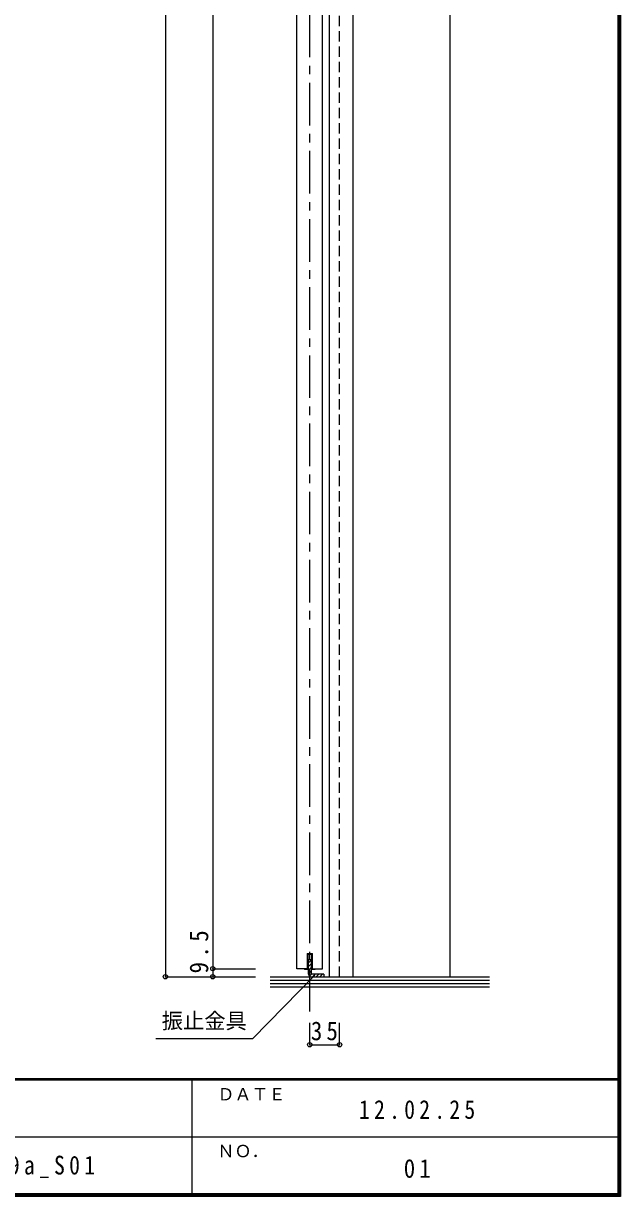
# Model space of a CAD drawing. Units: millimetres at full size, sheet at 1:10; details may follow other scales. Extents: x -1950 to 1950, y -1397 to 1397.
# Drawn here: x 1249 to 1950, y -1397 to -20 of the extents above; entities that cross this region are included whole.
import ezdxf
from ezdxf.enums import TextEntityAlignment as Align

# ---------------------------------------------------------------- set-up
doc = ezdxf.new("R2010")
doc.units = ezdxf.units.MM
doc.header["$LTSCALE"] = 10
doc.header["$PDMODE"] = 32
doc.header["$PDSIZE"] = 5
doc.linetypes.add('CHAIN1', pattern=[8, 5, -1, 1, -1])
doc.linetypes.add('DASHED1', pattern=[1.8, 1.2, -0.6])
for name, color, linetype in [('0-4_枠', 7, 'Continuous'), ('0-7_金物', 7, 'Continuous'), ('0-C_ハッチ', 4, 'Continuous'), ('F-1_枠', 6, 'Continuous'), ('F-A_文字', 7, 'Continuous')]:
    doc.layers.add(name, color=color, linetype=linetype)
doc.styles.add('ＭＳ ゴシック', font='')
doc.styles.get('ＭＳ ゴシック').set_extended_font_data('MS Gothic')

msp = doc.modelspace()

# ---------------------------------------------------------------- linework, layer by layer
at = {"layer": '0-4_枠', "color": 4, "linetype": 'CHAIN1'}
msp.add_line((1585.09, -1179.3), (1585.09, 1273.87), dxfattribs=at)
at = {"layer": '0-4_枠', "color": 4}
for p, q in [((1415.6, 1261.3), (1415.6, -1138.7)), ((1750.09, -1138.7), (1750.09, 1261.3)), ((1471.23, 1230.8), (1471.23, -1130.2)), ((1415.6, -1138.7), (1521.54, -1138.7)), ((1471.23, -1129.2), (1521.54, -1129.2)), ((1471.23, -1130.2), (1471.23, -1138.7)), ((1585.09, -1218.53), (1585.09, -1192.96)), ((1620.09, -1218.53), (1620.09, -1192.96)), ((1585.09, -1218.53), (1620.09, -1218.53))]:
    msp.add_line(p, q, dxfattribs=at)
at = {"layer": '0-4_枠', "color": 3}
for p, q in [((1608.09, -1138.7), (1608.09, 1261.3)), ((1636.09, -1138.7), (1636.09, 1261.3))]:
    msp.add_line(p, q, dxfattribs=at)
at = {"layer": '0-4_枠', "color": 4, "linetype": 'DASHED1'}
msp.add_line((1620.09, -1138.7), (1620.09, 1261.3), dxfattribs=at)
at = {"layer": '0-4_枠', "color": 6}
for p, q in [((1570.09, -1129.2), (1570.09, 1230.8)), ((1600.09, -1129.2), (1600.09, 1230.8)), ((1581.84, -1111.2), (1588.34, -1111.2)), ((1581.84, -1111.2), (1581.84, -1129.2)), ((1588.34, -1129.2), (1588.34, -1111.2)), ((1581.84, -1129.2), (1570.09, -1129.2)), ((1588.34, -1129.2), (1600.09, -1129.2))]:
    msp.add_line(p, q, dxfattribs=at)
at = {"layer": '0-4_枠'}
for p, q in [((1581.84, -1111.2), (1588.34, -1111.2)), ((1582.84, -1112.2), (1587.34, -1112.2)), ((1587.34, -1130.2), (1587.34, -1112.2)), ((1588.34, -1129.2), (1588.34, -1111.2)), ((1538.58, -1138.7), (1796.08, -1138.7)), ((1538.58, -1142.7), (1796.08, -1142.7)), ((1578.84, -1129.2), (1578.84, -1130.2)), ((1591.34, -1130.2), (1587.34, -1130.2)), ((1591.34, -1130.2), (1591.34, -1129.2)), ((1538.58, -1146.7), (1796.08, -1146.7)), ((1538.58, -1150.7), (1796.08, -1150.7))]:
    msp.add_line(p, q, dxfattribs=at)
for points in [[(1581.84, -1111.2), (1581.84, -1129.2), (1578.84, -1129.2)], [(1582.84, -1112.2), (1582.84, -1130.2), (1578.84, -1130.2)], [(1404.31, -1211.29), (1518.33, -1211.29), (1590.89, -1136.66)]]:
    msp.add_lwpolyline(points, dxfattribs=at)
for p in [(1471.23, -1129.2), (1415.6, -1138.7), (1471.23, -1138.7), (1585.09, -1218.53), (1620.09, -1218.53)]:
    msp.add_point(p, dxfattribs=at)
at = {"layer": '0-7_金物', "color": 3}
for p, q in [((1583.59, -1135.7), (1583.59, -1118.7)), ((1586.59, -1118.7), (1583.59, -1118.7)), ((1586.59, -1118.7), (1586.59, -1135.7)), ((1601.59, -1135.7), (1586.59, -1135.7)), ((1586.59, -1138.7), (1601.59, -1138.7)), ((1601.59, -1135.7), (1601.59, -1138.7))]:
    msp.add_line(p, q, dxfattribs=at)
msp.add_arc((1586.59, -1135.7), 3, 180, 270, dxfattribs=at)
at = {"layer": '0-C_ハッチ'}
for p, q in [((1583.59, -1122.35), (1586.59, -1119.35)), ((1583.59, -1126.59), (1586.59, -1123.59)), ((1583.59, -1130.83), (1586.59, -1127.83)), ((1583.59, -1135.08), (1586.59, -1132.08)), ((1584.8, -1138.11), (1587.21, -1135.7)), ((1588.45, -1138.7), (1591.45, -1135.7)), ((1592.69, -1138.7), (1595.69, -1135.7)), ((1596.93, -1138.7), (1599.93, -1135.7)), ((1601.18, -1138.7), (1601.59, -1138.29))]:
    msp.add_line(p, q, dxfattribs=at)
at = {"layer": 'F-1_枠'}
for p, q in [((1946.67, 1396.67), (1946.67, -1396.67)), ((1948.33, 1396.67), (1948.33, -1396.67)), ((1950, 1396.67), (1950, -1396.67)), ((1950, -1258.33), (-1950, -1258.33)), ((1950, -1260), (-1950, -1260)), ((1446.67, -1260), (1446.67, -1393.33)), ((0, -1326.67), (1946.67, -1326.67)), ((1950, -1393.33), (-1950, -1393.33)), ((1950, -1395), (-1950, -1395)), ((1950, -1396.67), (-1950, -1396.67))]:
    msp.add_line(p, q, dxfattribs=at)

# ---------------------------------------------------------------- texts
at = {"layer": '0-4_枠', "style": 'ＭＳ ゴシック'}
msp.add_text('振止金具', height=18.33, dxfattribs=at).set_placement((1411.22, -1205.07), align=Align.BOTTOM_LEFT)
at = {"layer": '0-4_枠', "insert": (1466.23, -1134.78), "char_height": 21.99, "attachment_point": 7, "rotation": 90, "style": 'ＭＳ ゴシック'}
msp.add_mtext('\\T1.38;\\W0.9;9.5', dxfattribs=at)
at = {"layer": '0-4_枠', "insert": (1586.34, -1213.53), "char_height": 21.99, "attachment_point": 7, "style": 'ＭＳ ゴシック'}
msp.add_mtext('\\T1.36;\\W0.9;35', dxfattribs=at)
at = {"layer": 'F-A_文字', "style": 'ＭＳ ゴシック'}
for s, p in [('ＤＡＴＥ', (1476.67, -1288.33)), ('ＮＯ．', (1476.67, -1355))]:
    msp.add_text(s, height=14.66, dxfattribs=at).set_placement(p, align=Align.BOTTOM_LEFT)
at = {"layer": 'F-A_文字', "char_height": 21.99, "attachment_point": 7, "style": 'ＭＳ ゴシック'}
for s, insert in [('\\T1.39;\\W0.85;12.02.25', (1642.92, -1305.83)), ('\\T1.39;\\W0.85;M53-G1609a_S01', (1090.42, -1375)), ('\\T1.36;\\W0.9;01', (1695.42, -1375))]:
    msp.add_mtext(s, dxfattribs=dict(at, insert=insert))

doc.saveas('drawing.dxf')
